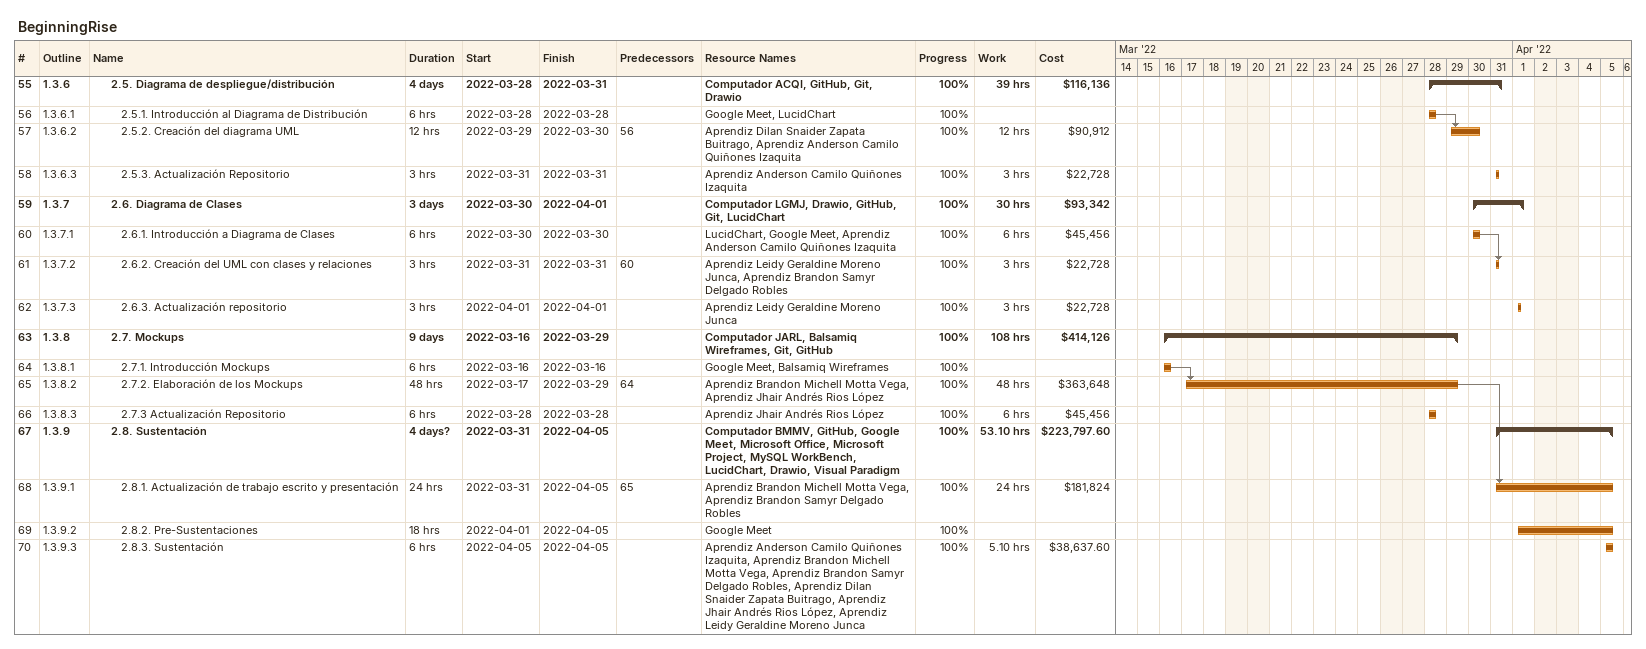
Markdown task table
BeginningRise

| ID | WBS | Task | Duration | Start | Finish | Predecessors | Resources | % complete | Work (h) | Cost ($) |
|---|---|---|---|---|---|---|---|---|---|---|
| 55 | 1.3.6 | **2.5. Diagrama de despliegue/distribución** | 4d | 2022-03-28 | 2022-03-31 |  | Computador ACQI, GitHub, Git, Drawio | 100 | 39 | 116136 |
| 56 | 1.3.6.1 | 2.5.1. Introducción al Diagrama de Distribución | 6h | 2022-03-28 | 2022-03-28 |  | Google Meet, LucidChart | 100 |  |  |
| 57 | 1.3.6.2 | 2.5.2. Creación del diagrama UML | 12h | 2022-03-29 | 2022-03-30 | 56 | Aprendiz Dilan Snaider Zapata Buitrago, Aprendiz Anderson Camilo Quiñones Izaquita | 100 | 12 | 90912 |
| 58 | 1.3.6.3 | 2.5.3. Actualización Repositorio | 3h | 2022-03-31 | 2022-03-31 |  | Aprendiz Anderson Camilo Quiñones Izaquita | 100 | 3 | 22728 |
| 59 | 1.3.7 | **2.6. Diagrama de Clases** | 3d | 2022-03-30 | 2022-04-01 |  | Computador LGMJ, Drawio, GitHub, Git, LucidChart | 100 | 30 | 93342 |
| 60 | 1.3.7.1 | 2.6.1. Introducción a Diagrama de Clases | 6h | 2022-03-30 | 2022-03-30 |  | LucidChart, Google Meet, Aprendiz Anderson Camilo Quiñones Izaquita | 100 | 6 | 45456 |
| 61 | 1.3.7.2 | 2.6.2. Creación del UML con clases y relaciones | 3h | 2022-03-31 | 2022-03-31 | 60 | Aprendiz Leidy Geraldine Moreno Junca, Aprendiz Brandon Samyr Delgado Robles | 100 | 3 | 22728 |
| 62 | 1.3.7.3 | 2.6.3. Actualización repositorio | 3h | 2022-04-01 | 2022-04-01 |  | Aprendiz Leidy Geraldine Moreno Junca | 100 | 3 | 22728 |
| 63 | 1.3.8 | **2.7. Mockups** | 9d | 2022-03-16 | 2022-03-29 |  | Computador JARL, Balsamiq Wireframes, Git, GitHub | 100 | 108 | 414126 |
| 64 | 1.3.8.1 | 2.7.1. Introducción Mockups | 6h | 2022-03-16 | 2022-03-16 |  | Google Meet, Balsamiq Wireframes | 100 |  |  |
| 65 | 1.3.8.2 | 2.7.2. Elaboración de los Mockups | 48h | 2022-03-17 | 2022-03-29 | 64 | Aprendiz Brandon Michell Motta Vega, Aprendiz Jhair Andrés Rios López | 100 | 48 | 363648 |
| 66 | 1.3.8.3 | 2.7.3 Actualización Repositorio | 6h | 2022-03-28 | 2022-03-28 |  | Aprendiz Jhair Andrés Rios López | 100 | 6 | 45456 |
| 67 | 1.3.9 | **2.8. Sustentación** | 4d? | 2022-03-31 | 2022-04-05 |  | Computador BMMV, GitHub, Google Meet, Microsoft Office, Microsoft Project, MySQL WorkBench, LucidChart, Drawio, Visual Paradigm | 100 | 53.10 | 223797.60 |
| 68 | 1.3.9.1 | 2.8.1. Actualización de trabajo escrito y presentación | 24h | 2022-03-31 | 2022-04-05 | 65 | Aprendiz Brandon Michell Motta Vega, Aprendiz Brandon Samyr Delgado Robles | 100 | 24 | 181824 |
| 69 | 1.3.9.2 | 2.8.2. Pre-Sustentaciones | 18h | 2022-04-01 | 2022-04-05 |  | Google Meet | 100 |  |  |
| 70 | 1.3.9.3 | 2.8.3. Sustentación | 6h | 2022-04-05 | 2022-04-05 |  | Aprendiz Anderson Camilo Quiñones Izaquita, Aprendiz Brandon Michell Motta Vega, Aprendiz Brandon Samyr Delgado Robles, Aprendiz Dilan Snaider Zapata Buitrago, Aprendiz Jhair Andrés Rios López, Aprendiz Leidy Geraldine Moreno Junca | 100 | 5.10 | 38637.60 |
